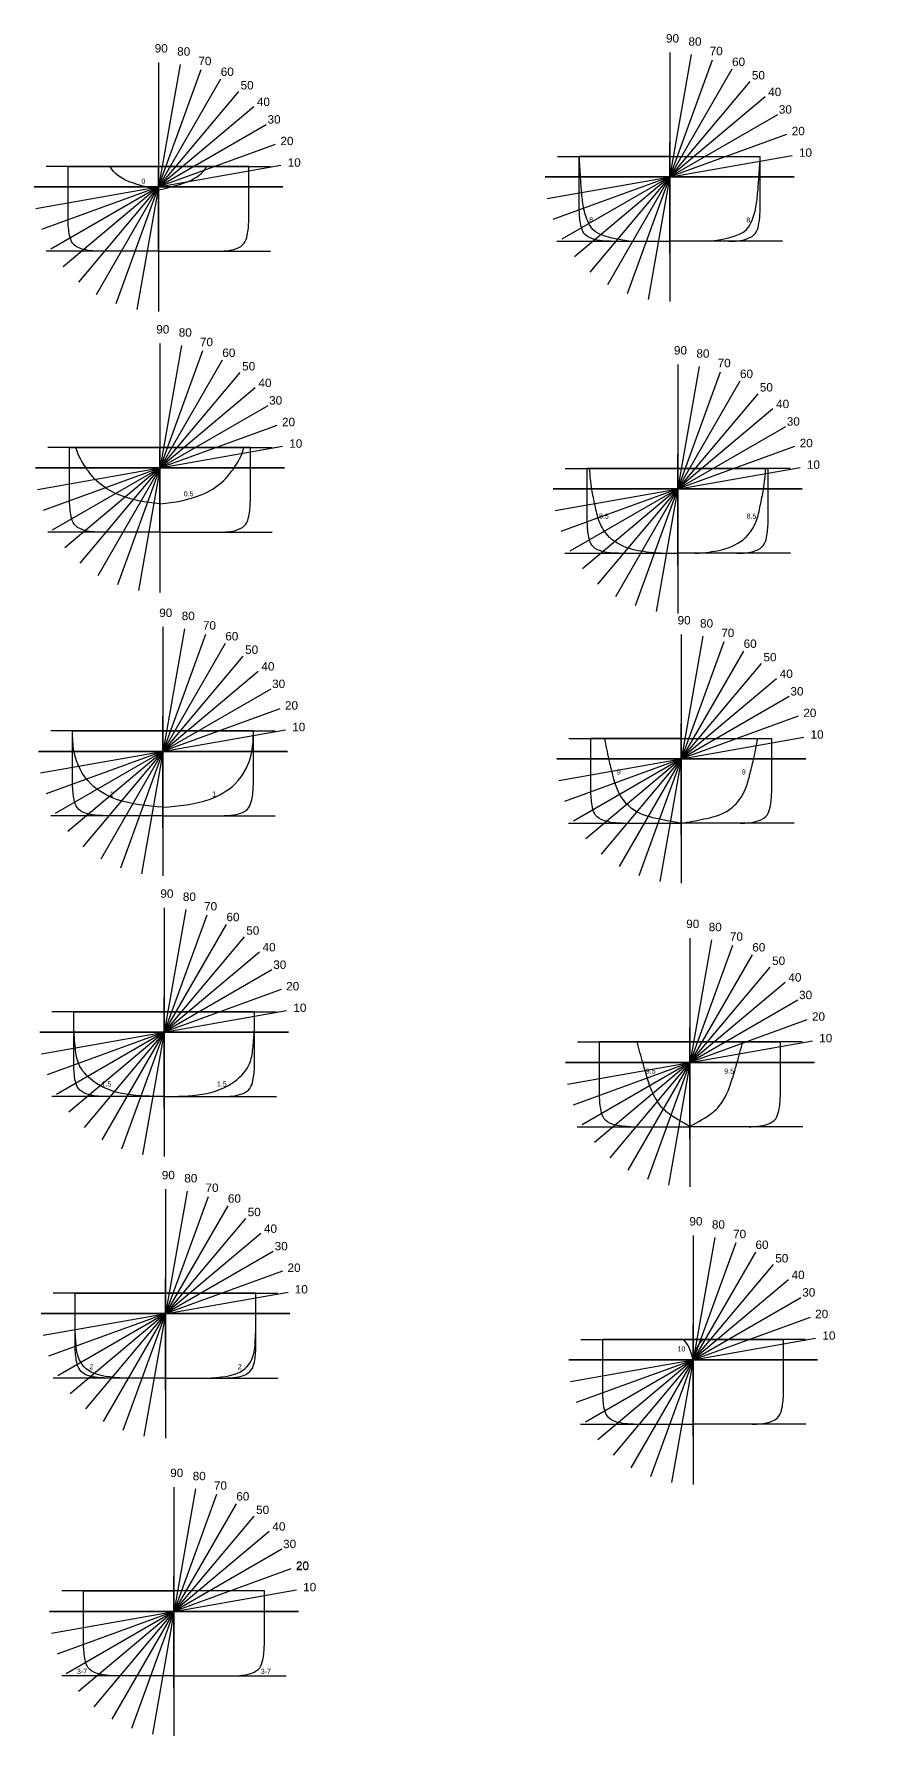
# Model space of a CAD drawing. Header units: millimetres. Extents: x 80505 to 348411, y -173374 to 99100.
# Drawn here: x 160811 to 210414, y -173374 to -72071 of the extents above; entities that cross this region are included whole.
import ezdxf

# ---------------------------------------------------------------- set-up
doc = ezdxf.new("R2010")
doc.units = ezdxf.units.MM
doc.header["$MEASUREMENT"] = 0
doc.styles.get("Standard").update_dxf_attribs({"font": 'arial.ttf', "height": 0.5})

msp = doc.modelspace()

# ---------------------------------------------------------------- linework, layer by layer
for p, q in [((169505.7, -73874.9), (166932.8, -88466.7)), ((168219.2, -73762.4), (168219.2, -88579.3)), ((168219.2, -73762.4), (168219.2, -88579.3)), ((201201.1, -73617.3), (196133.4, -87540.6)), ((199953.7, -73283.1), (197380.8, -87874.9)), ((198667.2, -73170.5), (198667.2, -87987.4)), ((198667.2, -73170.5), (198667.2, -87987.4)), ((171923.4, -74754.9), (164515, -87586.7)), ((170753.1, -74209.2), (165685.4, -88132.5)), ((203431.8, -74905.9), (193902.7, -86252.1)), ((202371.5, -74163.1), (194963, -86994.9)), ((172983.8, -75497.7), (163454.6, -86843.9)), ((204342.4, -75816.9), (192992, -85341)), ((173894.4, -76408.8), (162544, -85932.9)), ((205083.1, -76874.8), (192251.3, -84283.2)), ((174635.1, -77466.6), (161803.3, -84875.1)), ((175180.9, -78637), (161257.6, -83704.7)), ((205628.9, -78045.1), (191705.6, -83112.8)), ((198667.2, -85118.4), (198667.2, -78497.8)), ((160923.3, -82457.3), (175515.1, -79884.4)), ((168219.2, -79950.8), (161536.8, -79950.8)), ((162834.2, -79950.8), (168219.2, -79950.8)), ((173604.2, -79950.8), (168219.2, -79950.8)), ((168219.2, -79950.8), (174901.7, -79950.8)), ((168219.2, -84972.8), (168219.2, -79950.8)), ((191371.3, -81865.4), (205963.1, -79292.5)), ((191975.4, -79359), (198667.2, -79359)), ((198667.2, -79359), (193282.2, -79359)), ((198667.2, -79359), (204052.2, -79359)), ((206075.7, -80579), (191258.8, -80579)), ((191258.8, -80579), (206075.7, -80579)), ((191954.4, -80579), (198667.2, -80579)), ((205380.1, -80579), (198667.2, -80579)), ((175627.7, -81170.8), (160810.8, -81170.8)), ((160810.8, -81170.8), (175627.7, -81170.8)), ((168219.2, -81170.8), (161536.8, -81170.8)), ((168219.2, -81170.8), (174901.7, -81170.8)), ((168219.2, -85000.8), (161536.8, -85000.8)), ((168219.2, -85000.8), (168219.2, -84972.8)), ((168219.2, -85000.8), (174901.7, -85000.8)), ((191954.4, -84409), (198667.2, -84409)), ((198667.2, -84409), (198667.2, -84407.9)), ((205380.1, -84409), (198667.2, -84409)), ((170846.1, -90936), (165778.5, -104859.4)), ((169598.8, -90601.8), (167025.8, -105193.6)), ((168312.3, -90489.3), (168312.3, -105306.2)), ((168312.3, -90489.3), (168312.3, -105306.2)), ((172016.5, -91481.8), (164608.1, -104313.6)), ((200427.1, -91854.5), (197854.1, -106446.3)), ((199140.6, -91742), (199140.6, -106558.9)), ((199140.6, -91742), (199140.6, -106558.9)), ((173987.5, -93135.6), (162637.1, -102659.8)), ((173076.9, -92224.6), (163547.7, -103570.8)), ((202844.8, -92734.5), (195436.4, -105566.3)), ((201674.4, -92188.8), (196606.8, -106112.1)), ((174728.2, -94193.5), (161896.4, -101601.9)), ((203905.2, -93477.3), (194376, -104823.5)), ((204815.8, -94388.4), (193465.4, -103912.5)), ((175274, -95363.9), (161350.6, -100431.5)), ((205556.5, -95446.2), (192724.7, -102854.7)), ((161016.4, -99184.2), (175608.2, -96611.2)), ((168312.3, -96677.7), (161629.8, -96677.7)), ((162927.3, -96677.7), (168312.3, -96677.7)), ((173697.3, -96677.7), (168312.3, -96677.7)), ((168312.3, -96677.7), (174994.7, -96677.7)), ((168312.3, -101699.7), (168312.3, -96677.7)), ((206102.3, -96616.6), (192178.9, -101684.3)), ((199140.6, -103689.9), (199140.6, -97069.3)), ((175720.7, -97897.7), (160903.8, -97897.7)), ((160903.8, -97897.7), (175720.7, -97897.7)), ((168312.3, -97897.7), (161629.8, -97897.7)), ((168312.3, -97897.7), (174994.7, -97897.7)), ((191844.7, -100436.9), (206436.5, -97864)), ((192448.8, -97930.4), (199140.6, -97930.4)), ((199140.6, -97930.4), (193755.6, -97930.4)), ((199140.6, -97930.4), (204525.6, -97930.4)), ((205832.5, -97930.4), (199140.6, -97930.4)), ((206549.1, -99150.4), (191732.2, -99150.4)), ((191732.2, -99150.4), (206549.1, -99150.4)), ((192427.7, -99150.4), (199140.6, -99150.4)), ((192427.7, -99150.4), (199140.6, -99150.4)), ((205853.5, -99150.4), (199140.6, -99150.4)), ((205853.5, -99150.4), (199140.6, -99150.4)), ((168312.3, -101727.7), (161629.8, -101727.7)), ((168312.3, -101727.7), (168312.3, -101699.7)), ((168312.3, -101727.7), (174994.7, -101727.7)), ((192427.7, -102980.4), (199140.6, -102980.4)), ((205853.5, -102980.4), (199140.6, -102980.4)), ((168489.8, -107360.4), (168489.8, -122177.3)), ((168489.8, -107360.4), (168489.8, -122177.3)), ((172194, -108352.9), (164785.6, -121184.7)), ((171023.6, -107807.2), (165956, -121730.5)), ((169776.3, -107472.9), (167203.3, -122064.7)), ((201890.6, -108252.5), (196822.9, -122175.9)), ((200643.2, -107918.3), (198070.3, -122510.1)), ((199356.7, -107805.8), (199356.7, -122622.7)), ((199356.7, -107805.8), (199356.7, -122622.7)), ((173254.4, -109095.8), (163725.2, -120441.9)), ((203060.9, -108798.3), (195652.5, -121630.1)), ((174165, -110006.8), (162814.6, -119530.9)), ((204121.3, -109541.1), (194592.1, -120887.3)), ((174905.7, -111064.6), (162073.9, -118473.1)), ((205031.9, -110452.1), (193681.5, -119976.3)), ((175451.5, -112235), (161528.1, -117302.7)), ((205772.6, -111510), (192940.8, -118918.4)), ((168489.8, -119308.3), (168489.8, -112687.7)), ((206318.4, -112680.4), (192395.1, -117748)), ((199356.7, -119753.6), (199356.7, -113133.1)), ((161193.9, -116055.3), (175785.7, -113482.4)), ((168489.8, -113548.8), (161807.3, -113548.8)), ((163104.8, -113548.8), (168489.8, -113548.8)), ((173874.8, -113548.8), (168489.8, -113548.8)), ((168489.8, -113548.8), (175172.3, -113548.8)), ((192060.8, -116500.7), (206652.6, -113927.7)), ((192664.9, -113994.2), (199356.7, -113994.2)), ((199356.7, -113994.2), (193971.7, -113994.2)), ((199356.7, -113994.2), (204741.7, -113994.2)), ((175898.2, -114768.8), (161081.3, -114768.8)), ((161081.3, -114768.8), (175898.2, -114768.8)), ((168489.8, -114768.8), (161807.3, -114768.8)), ((168489.8, -114768.8), (175172.3, -114768.8)), ((206765.2, -115214.2), (191948.3, -115214.2)), ((191948.3, -115214.2), (206765.2, -115214.2)), ((192643.9, -115214.2), (199356.7, -115214.2)), ((206069.6, -115214.2), (199356.7, -115214.2)), ((168489.8, -118598.8), (161807.3, -118598.8)), ((168489.8, -118598.8), (168489.8, -118570.8)), ((168489.8, -118598.8), (175172.3, -118598.8)), ((192643.9, -119044.2), (199356.7, -119044.2)), ((206069.6, -119044.2), (199356.7, -119044.2)), ((171092.1, -124522.2), (166024.4, -138445.5)), ((169844.7, -124188), (167271.8, -138779.7)), ((168558.2, -124075.4), (168558.2, -138892.3)), ((168558.2, -124075.4), (168558.2, -138892.3)), ((172262.5, -125067.9), (164854, -137899.8)), ((173322.8, -125810.8), (163793.7, -137156.9)), ((202405.4, -126324.1), (197337.7, -140247.4)), ((201158, -125989.8), (198585.1, -140581.6)), ((199871.5, -125877.3), (199871.5, -140694.2)), ((199871.5, -125877.3), (199871.5, -140694.2)), ((174233.4, -126721.8), (162883, -136245.9)), ((204636.1, -127612.6), (195107, -138958.8)), ((203575.8, -126869.8), (196167.3, -139701.6)), ((174974.1, -127779.6), (162142.3, -135188.1)), ((205546.7, -128523.7), (194196.3, -138047.8)), ((175519.9, -128950), (161596.6, -134017.7)), ((168558.2, -136023.3), (168558.2, -129402.7)), ((206287.4, -129581.5), (193455.6, -136989.9)), ((161262.3, -132770.3), (175854.1, -130197.4)), ((168558.2, -130263.9), (161875.8, -130263.9)), ((163173.2, -130263.9), (168558.2, -130263.9)), ((173943.2, -130263.9), (168558.2, -130263.9)), ((168558.2, -130263.9), (175240.7, -130263.9)), ((175966.7, -131483.9), (161149.8, -131483.9)), ((161149.8, -131483.9), (175966.7, -131483.9)), ((168558.2, -131483.9), (161875.8, -131483.9)), ((168558.2, -131483.9), (175240.7, -131483.9)), ((206833.2, -130751.9), (192909.9, -135819.6)), ((199871.5, -137825.2), (199871.5, -131204.6)), ((192575.6, -134572.2), (207167.4, -131999.3)), ((193179.7, -132065.7), (199871.5, -132065.7)), ((199871.5, -132065.7), (194486.5, -132065.7)), ((199871.5, -132065.7), (205256.5, -132065.7)), ((206563.4, -132065.7), (199871.5, -132065.7)), ((207280, -133285.7), (192463.1, -133285.7)), ((192463.1, -133285.7), (207280, -133285.7)), ((193158.7, -133285.7), (199871.5, -133285.7)), ((206584.4, -133285.7), (199871.5, -133285.7)), ((168558.2, -135313.9), (161875.8, -135313.9)), ((168558.2, -135313.9), (168558.2, -135285.9)), ((168558.2, -135313.9), (175240.7, -135313.9)), ((193158.7, -137115.7), (199871.5, -137115.7)), ((206584.4, -137115.7), (199871.5, -137115.7)), ((172346.6, -141821.8), (164938.1, -154653.6)), ((171176.2, -141276), (166108.5, -155199.3)), ((169928.8, -140941.8), (167355.9, -155533.6)), ((168642.3, -140829.2), (168642.3, -155646.1)), ((168642.3, -140829.2), (168642.3, -155646.1)), ((173406.9, -142564.6), (163877.8, -153910.7)), ((174317.5, -143475.6), (162967.1, -152999.7)), ((201348.6, -143695.1), (198775.7, -158286.9)), ((200062.2, -143582.6), (200062.2, -158399.5)), ((200062.2, -143582.6), (200062.2, -158399.5)), ((175058.2, -144533.4), (162226.4, -151941.9)), ((203766.4, -144575.1), (196357.9, -157406.9)), ((202596, -144029.4), (197528.3, -157952.7)), ((175604, -145703.8), (161680.7, -150771.5)), ((204826.7, -145318), (195297.6, -156664.1)), ((168642.3, -152777.1), (168642.3, -146156.5)), ((205737.4, -146229), (194387, -155753.1)), ((161346.4, -149524.1), (175938.2, -146951.2)), ((168642.3, -147017.7), (161959.9, -147017.7)), ((163257.3, -147017.7), (168642.3, -147017.7)), ((174027.3, -147017.7), (168642.3, -147017.7)), ((168642.3, -147017.7), (175324.8, -147017.7)), ((206478.1, -147286.8), (193646.3, -154695.3)), ((176050.8, -148237.7), (161233.9, -148237.7)), ((161233.9, -148237.7), (176050.8, -148237.7)), ((168642.3, -148237.7), (161959.9, -148237.7)), ((168642.3, -148237.7), (175324.8, -148237.7)), ((207023.8, -148457.2), (193100.5, -153524.9)), ((200062.2, -155530.5), (200062.2, -148909.9)), ((192766.3, -152277.5), (207358.1, -149704.6)), ((193370.3, -149771), (200062.2, -149771)), ((200062.2, -149771), (194677.2, -149771)), ((200062.2, -149771), (205447.2, -149771)), ((206754, -149771), (200062.2, -149771)), ((207470.6, -150991), (192653.7, -150991)), ((192653.7, -150991), (207470.6, -150991)), ((193349.3, -150991), (200062.2, -150991)), ((206775, -150991), (200062.2, -150991)), ((168642.3, -152067.7), (161959.9, -152067.7)), ((168642.3, -152067.7), (168642.3, -152039.7)), ((168642.3, -152067.7), (175324.8, -152067.7)), ((193349.3, -154821), (200062.2, -154821)), ((206775, -154821), (200062.2, -154821)), ((171677.4, -159003.6), (166609.7, -172926.9)), ((170430, -158669.3), (167857.1, -173261.1)), ((169143.6, -158556.8), (169143.6, -173373.7)), ((169143.6, -158556.8), (169143.6, -173373.7)), ((172847.8, -159549.3), (165439.3, -172381.1)), ((173908.1, -160292.2), (164379, -171638.3)), ((174818.8, -161203.2), (163468.4, -170727.3)), ((175559.5, -162261), (162727.7, -169669.5)), ((176105.2, -163431.4), (162181.9, -168499.1)), ((169143.6, -170504.7), (169143.6, -163884.1)), ((161847.7, -167251.7), (176439.5, -164678.8)), ((169143.6, -164745.2), (162461.1, -164745.2)), ((163758.6, -164745.2), (169143.6, -164745.2)), ((174528.6, -164745.2), (169143.6, -164745.2)), ((176552, -165965.2), (161735.1, -165965.2)), ((161735.1, -165965.2), (176552, -165965.2)), ((169143.6, -165965.2), (162461.1, -165965.2)), ((169143.6, -165965.2), (175826, -165965.2)), ((169143.6, -169795.2), (162461.1, -169795.2)), ((169143.6, -169795.2), (169143.6, -169767.2)), ((169143.6, -169795.2), (175826, -169795.2))]:
    msp.add_line(p, q)
for points in [[(168219.2, -85000.8), (164391.4, -85000.8)], [(168219.2, -85000.8), (172047, -85000.8)], [(194839.5, -84409), (198667.2, -84409)], [(202495, -84409), (198667.2, -84409)], [(168312.3, -101727.7), (164484.5, -101727.7)], [(168312.3, -101727.7), (172140.1, -101727.7)], [(195312.8, -102980.4), (199140.6, -102980.4)], [(202968.4, -102980.4), (199140.6, -102980.4)], [(168489.8, -118598.8), (164662, -118598.8)], [(168489.8, -118598.8), (172317.6, -118598.8)], [(195528.9, -119044.2), (199356.7, -119044.2)], [(203184.5, -119044.2), (199356.7, -119044.2)], [(168558.2, -135313.9), (164730.5, -135313.9)], [(168558.2, -135313.9), (172386, -135313.9)], [(196043.8, -137115.7), (199871.5, -137115.7)], [(203699.3, -137115.7), (199871.5, -137115.7)], [(168642.3, -152067.7), (164814.6, -152067.7)], [(168642.3, -152067.7), (172470.1, -152067.7)], [(196234.4, -154821), (200062.2, -154821)], [(203889.9, -154821), (200062.2, -154821)], [(169143.6, -169795.2), (165315.8, -169795.2)], [(169143.6, -169795.2), (172971.3, -169795.2)]]:
    msp.add_lwpolyline(points)
for points, knots in [([(164697.2, -85000.8), (164528.4, -84995), (163980, -84976), (163136.1, -84776.1), (162872.6, -83917.8), (162849.2, -83457), (162834.2, -83161.6), (162834.2, -82091.3), (162834.2, -81021.1), (162834.2, -79950.8)], [0, 0, 0, 0, 516.89005331, 1679.39462107, 2180.11143162, 3074.34377261, 3074.34377261, 3074.34377261, 3075.23469924, 3075.23469924, 3075.23469924, 3075.23469924]), ([(171741.2, -85000.8), (171910, -84995), (172458.4, -84976), (173302.4, -84776.1), (173565.9, -83917.8), (173589.2, -83457), (173604.2, -83161.6), (173604.2, -82091.3), (173604.2, -81021.1), (173604.2, -79950.8)], [0, 0, 0, 0, 516.89005331, 1679.39462107, 2180.11143162, 3074.34377261, 3074.34377261, 3074.34377261, 3075.23469924, 3075.23469924, 3075.23469924, 3075.23469924]), ([(196239.9, -84409), (194434.3, -84142.1), (193891.3, -83605.3), (193528, -82515.4), (193425.8, -81563.7), (193347.3, -80508.5), (193305.8, -79775.4), (193282.2, -79359)], [0.9434732, 0.9434732, 0.9434732, 0.9434732, 2.39845447, 3.4053802, 4.3617608, 5.3145903, 6.56683755, 6.56683755, 6.56683755, 6.56683755]), ([(195145.2, -84409), (194976.5, -84403.1), (194428.1, -84384.1), (193584.1, -84184.3), (193320.6, -83326), (193297.2, -82865.1), (193282.2, -82569.7), (193282.2, -81499.5), (193282.2, -80429.2), (193282.2, -79359)], [0, 0, 0, 0, 516.89005331, 1679.39462107, 2180.11143162, 3074.34377261, 3074.34377261, 3074.34377261, 3075.23469924, 3075.23469924, 3075.23469924, 3075.23469924]), ([(201094.6, -84409), (202900.2, -84142.1), (203443.2, -83605.3), (203806.4, -82515.4), (203908.6, -81563.7), (203987.2, -80508.5), (204028.7, -79775.4), (204052.2, -79359)], [0.9434732, 0.9434732, 0.9434732, 0.9434732, 2.39845447, 3.4053802, 4.3617608, 5.3145903, 6.56683755, 6.56683755, 6.56683755, 6.56683755]), ([(202189.2, -84409), (202358, -84403.1), (202906.4, -84384.1), (203750.4, -84184.3), (204013.9, -83326), (204037.3, -82865.1), (204052.2, -82569.7), (204052.2, -81499.5), (204052.2, -80429.2), (204052.2, -79359)], [0, 0, 0, 0, 516.89005331, 1679.39462107, 2180.11143162, 3074.34377261, 3074.34377261, 3074.34377261, 3075.23469924, 3075.23469924, 3075.23469924, 3075.23469924]), ([(164790.3, -101727.7), (164621.5, -101721.9), (164073.1, -101702.9), (163229.1, -101503), (162965.6, -100644.7), (162942.3, -100183.9), (162927.3, -99888.5), (162927.3, -98818.2), (162927.3, -97748), (162927.3, -96677.7)], [0, 0, 0, 0, 516.89005331, 1679.39462107, 2180.11143162, 3074.34377261, 3074.34377261, 3074.34377261, 3075.23469924, 3075.23469924, 3075.23469924, 3075.23469924]), ([(168312.3, -100028.5), (167452, -99972.2), (166039.1, -99682.5), (164638.2, -98873.4), (163747.5, -97734.9), (163397.6, -97050.7), (163314.2, -96677.7)], [0.21848142, 0.21848142, 0.21848142, 0.21848142, 2.8316898, 4.54413523, 5.64181566, 6.78885544, 6.78885544, 6.78885544, 6.78885544]), ([(168312.3, -100028.5), (169172.6, -99972.2), (170585.5, -99682.5), (171986.4, -98873.4), (172877.1, -97734.9), (173226.9, -97050.7), (173310.4, -96677.7)], [0.21848142, 0.21848142, 0.21848142, 0.21848142, 2.8316898, 4.54413523, 5.64181566, 6.78885544, 6.78885544, 6.78885544, 6.78885544]), ([(171834.3, -101727.7), (172003.1, -101721.9), (172551.5, -101702.9), (173395.4, -101503), (173658.9, -100644.7), (173682.3, -100183.9), (173697.3, -99888.5), (173697.3, -98818.2), (173697.3, -97748), (173697.3, -96677.7)], [0, 0, 0, 0, 516.89005331, 1679.39462107, 2180.11143162, 3074.34377261, 3074.34377261, 3074.34377261, 3075.23469924, 3075.23469924, 3075.23469924, 3075.23469924]), ([(195618.6, -102980.4), (195449.8, -102974.6), (194901.4, -102955.6), (194057.5, -102755.7), (193794, -101897.4), (193770.6, -101436.6), (193755.6, -101141.2), (193755.6, -100070.9), (193755.6, -99000.7), (193755.6, -97930.4)], [0, 0, 0, 0, 516.89005331, 1679.39462107, 2180.11143162, 3074.34377261, 3074.34377261, 3074.34377261, 3075.23469924, 3075.23469924, 3075.23469924, 3075.23469924]), ([(202662.6, -102980.4), (202831.4, -102974.6), (203379.8, -102955.6), (204223.7, -102755.7), (204487.3, -101897.4), (204510.6, -101436.6), (204525.6, -101141.2), (204525.6, -100070.9), (204525.6, -99000.7), (204525.6, -97930.4)], [0, 0, 0, 0, 516.89005331, 1679.39462107, 2180.11143162, 3074.34377261, 3074.34377261, 3074.34377261, 3075.23469924, 3075.23469924, 3075.23469924, 3075.23469924]), ([(164967.8, -118598.8), (164799, -118593), (164250.6, -118574), (163406.7, -118374.2), (163143.1, -117515.8), (163119.8, -117055), (163104.8, -116759.6), (163104.8, -115689.3), (163104.8, -114619.1), (163104.8, -113548.8)], [0, 0, 0, 0, 516.89005331, 1679.39462107, 2180.11143162, 3074.34377261, 3074.34377261, 3074.34377261, 3075.23469924, 3075.23469924, 3075.23469924, 3075.23469924]), ([(172011.8, -118598.8), (172180.6, -118593), (172729, -118574), (173572.9, -118374.2), (173836.4, -117515.8), (173859.8, -117055), (173874.8, -116759.6), (173874.8, -115689.3), (173874.8, -114619.1), (173874.8, -113548.8)], [0, 0, 0, 0, 516.89005331, 1679.39462107, 2180.11143162, 3074.34377261, 3074.34377261, 3074.34377261, 3075.23469924, 3075.23469924, 3075.23469924, 3075.23469924]), ([(195834.7, -119044.2), (195665.9, -119038.4), (195117.5, -119019.4), (194273.6, -118819.5), (194010.1, -117961.2), (193986.7, -117500.4), (193971.7, -117205), (193971.7, -116134.7), (193971.7, -115064.5), (193971.7, -113994.2)], [0, 0, 0, 0, 516.89005331, 1679.39462107, 2180.11143162, 3074.34377261, 3074.34377261, 3074.34377261, 3075.23469924, 3075.23469924, 3075.23469924, 3075.23469924]), ([(202878.7, -119044.2), (203047.5, -119038.4), (203595.9, -119019.4), (204439.9, -118819.5), (204703.4, -117961.2), (204726.7, -117500.4), (204741.7, -117205), (204741.7, -116134.7), (204741.7, -115064.5), (204741.7, -113994.2)], [0, 0, 0, 0, 516.89005331, 1679.39462107, 2180.11143162, 3074.34377261, 3074.34377261, 3074.34377261, 3075.23469924, 3075.23469924, 3075.23469924, 3075.23469924]), ([(165036.2, -135313.9), (164867.5, -135308), (164319.1, -135289), (163475.1, -135089.2), (163211.6, -134230.8), (163188.2, -133770), (163173.2, -133474.6), (163173.2, -132404.4), (163173.2, -131334.1), (163173.2, -130263.9)], [0, 0, 0, 0, 516.89005331, 1679.39462107, 2180.11143162, 3074.34377261, 3074.34377261, 3074.34377261, 3075.23469924, 3075.23469924, 3075.23469924, 3075.23469924]), ([(172080.2, -135313.9), (172249, -135308), (172797.4, -135289), (173641.4, -135089.2), (173904.9, -134230.8), (173928.3, -133770), (173943.2, -133474.6), (173943.2, -132404.4), (173943.2, -131334.1), (173943.2, -130263.9)], [0, 0, 0, 0, 516.89005331, 1679.39462107, 2180.11143162, 3074.34377261, 3074.34377261, 3074.34377261, 3075.23469924, 3075.23469924, 3075.23469924, 3075.23469924]), ([(168558.2, -135313.9), (167021.3, -135295.6), (165021.9, -135271.8), (163416.2, -133516.9), (163247.8, -132330.1), (163201.2, -131570.6), (163173.2, -131127.7)], [0, 0, 0, 0, 4.4057148, 5.73170551, 6.68732182, 8.03053322, 8.03053322, 8.03053322, 8.03053322]), ([(168558.2, -135313.9), (170095.1, -135295.6), (172094.6, -135271.8), (173700.3, -133516.9), (173868.6, -132330.1), (173915.3, -131570.6), (173943.2, -131127.7)], [0, 0, 0, 0, 4.4057148, 5.73170551, 6.68732182, 8.03053322, 8.03053322, 8.03053322, 8.03053322]), ([(196349.5, -137115.7), (196180.7, -137109.9), (195632.4, -137090.9), (194788.4, -136891), (194524.9, -136032.7), (194501.5, -135571.9), (194486.5, -135276.5), (194486.5, -134206.2), (194486.5, -133136), (194486.5, -132065.7)], [0, 0, 0, 0, 516.89005331, 1679.39462107, 2180.11143162, 3074.34377261, 3074.34377261, 3074.34377261, 3075.23469924, 3075.23469924, 3075.23469924, 3075.23469924]), ([(203393.5, -137115.7), (203562.3, -137109.9), (204110.7, -137090.9), (204954.7, -136891), (205218.2, -136032.7), (205241.6, -135571.9), (205256.5, -135276.5), (205256.5, -134206.2), (205256.5, -133136), (205256.5, -132065.7)], [0, 0, 0, 0, 516.89005331, 1679.39462107, 2180.11143162, 3074.34377261, 3074.34377261, 3074.34377261, 3075.23469924, 3075.23469924, 3075.23469924, 3075.23469924]), ([(165120.3, -152067.7), (164951.5, -152061.8), (164403.2, -152042.8), (163559.2, -151843), (163295.7, -150984.6), (163272.3, -150523.8), (163257.3, -150228.4), (163257.3, -149158.2), (163257.3, -148087.9), (163257.3, -147017.7)], [0, 0, 0, 0, 516.89005331, 1679.39462107, 2180.11143162, 3074.34377261, 3074.34377261, 3074.34377261, 3075.23469924, 3075.23469924, 3075.23469924, 3075.23469924]), ([(172164.3, -152067.7), (172333.1, -152061.8), (172881.5, -152042.8), (173725.5, -151843), (173989, -150984.6), (174012.4, -150523.8), (174027.3, -150228.4), (174027.3, -149158.2), (174027.3, -148087.9), (174027.3, -147017.7)], [0, 0, 0, 0, 516.89005331, 1679.39462107, 2180.11143162, 3074.34377261, 3074.34377261, 3074.34377261, 3075.23469924, 3075.23469924, 3075.23469924, 3075.23469924]), ([(166261.4, -152067.7), (164366.2, -152023.8), (163580.8, -151618), (163318.7, -150331.1), (163257.3, -149217.7)], [0.87459459, 0.87459459, 0.87459459, 0.87459459, 3.23605045, 3.51769343, 3.51769343, 3.51769343, 3.51769343]), ([(171023.3, -152067.7), (172918.5, -152023.8), (173703.9, -151618), (173966, -150331.1), (174027.3, -149217.7)], [0.87459459, 0.87459459, 0.87459459, 0.87459459, 3.23605045, 3.51769343, 3.51769343, 3.51769343, 3.51769343]), ([(196540.2, -154821), (196371.4, -154815.2), (195823, -154796.2), (194979, -154596.4), (194715.5, -153738), (194692.1, -153277.2), (194677.2, -152981.8), (194677.2, -151911.6), (194677.2, -150841.3), (194677.2, -149771)], [0, 0, 0, 0, 516.89005331, 1679.39462107, 2180.11143162, 3074.34377261, 3074.34377261, 3074.34377261, 3075.23469924, 3075.23469924, 3075.23469924, 3075.23469924]), ([(203584.2, -154821), (203752.9, -154815.2), (204301.3, -154796.2), (205145.3, -154596.4), (205408.8, -153738), (205432.2, -153277.2), (205447.2, -152981.8), (205447.2, -151911.6), (205447.2, -150841.3), (205447.2, -149771)], [0, 0, 0, 0, 516.89005331, 1679.39462107, 2180.11143162, 3074.34377261, 3074.34377261, 3074.34377261, 3075.23469924, 3075.23469924, 3075.23469924, 3075.23469924]), ([(165621.6, -169795.2), (165452.8, -169789.4), (164904.4, -169770.4), (164060.4, -169570.6), (163796.9, -168712.2), (163773.5, -168251.4), (163758.6, -167956), (163758.6, -166885.7), (163758.6, -165815.5), (163758.6, -164745.2)], [0, 0, 0, 0, 516.89005331, 1679.39462107, 2180.11143162, 3074.34377261, 3074.34377261, 3074.34377261, 3075.23469924, 3075.23469924, 3075.23469924, 3075.23469924]), ([(172665.6, -169795.2), (172834.4, -169789.4), (173382.7, -169770.4), (174226.7, -169570.6), (174490.2, -168712.2), (174513.6, -168251.4), (174528.6, -167956), (174528.6, -166885.7), (174528.6, -165815.5), (174528.6, -164745.2)], [0, 0, 0, 0, 516.89005331, 1679.39462107, 2180.11143162, 3074.34377261, 3074.34377261, 3074.34377261, 3075.23469924, 3075.23469924, 3075.23469924, 3075.23469924])]:
    msp.add_open_spline(points, degree=3, knots=knots)
for points in [[(168219.2, -81350.8), (166996.7, -81052.5), (165774.2, -80810.2), (165350.2, -79950.8)], [(168219.2, -81350.8), (169441.7, -81052.5), (170664.2, -80810.2), (171088.2, -79950.8)], [(200062.2, -150993), (199909.9, -150369.5), (199757.6, -150048), (199473.3, -149771)], [(200062.2, -150993), (200214.4, -150369.5), (200366.7, -150048), (200651.1, -149771)]]:
    msp.add_open_spline(points, degree=3)
for points in [[(198127.6, -102980.4), (197794.6, -102956), (196448.6, -102743.6), (195102.6, -102044.4), (195087.9, -102030.4), (194470.9, -101080.4), (194218.7, -100130.4), (194031.6, -99180.4), (193892, -97930.4)], [(200153.6, -102980.4), (200486.6, -102956), (201832.6, -102743.6), (203178.6, -102044.4), (203193.3, -102030.4), (203810.3, -101080.4), (204062.5, -100130.4), (204249.6, -99180.4), (204389.2, -97930.4)], [(168489.8, -118098.8), (165729.5, -117625.1), (164191, -116698.8), (163195, -114798.8), (163104.8, -113548.8)], [(168489.8, -118098.8), (171250.1, -117625.1), (172788.6, -116698.8), (173784.6, -114798.8), (173874.8, -113548.8)], [(199356.7, -119044.2), (198010.7, -118793.7), (196664.7, -118343.1), (196314.9, -118094.2), (195596.3, -117144.2), (195318.7, -116326.7), (195286.1, -116194.2), (195053.1, -115244.2), (194800.8, -113994.2)], [(199356.7, -119044.2), (200702.7, -118793.7), (202048.7, -118343.1), (202398.6, -118094.2), (203117.2, -117144.2), (203394.7, -116326.7), (203427.3, -116194.2), (203660.4, -115244.2), (203912.7, -113994.2)], [(199871.5, -137087.7), (198525.5, -136266), (198406.6, -136165.7), (197711, -135215.7), (197348.7, -134265.7), (197179.5, -133704.4), (197069.6, -133315.7), (196723.9, -132065.7)], [(199871.5, -137087.7), (201217.5, -136266), (201336.5, -136165.7), (202032.1, -135215.7), (202394.4, -134265.7), (202563.5, -133704.4), (202673.5, -133315.7), (203019.2, -132065.7)]]:
    msp.add_spline(points, degree=3)

# ---------------------------------------------------------------- texts
at = {"color": 7, "char_height": 500, "attachment_point": 1}
for s, width, heights, insert in [('90', 1428.119, [0], (167997.4, -72670.7)), ('80', 1450.568, [0.2], (169335.4, -72858)), ('90', 1428.119, [0], (198445.4, -72078.9)), ('80', 1450.568, [0.2], (199783.5, -72266.1)), ('70', 1450.568, [0.2], (201046.7, -72832.1)), ('70', 1450.568, [0.2], (170598.6, -73424)), ('60', 1450.568, [0.2], (202378.6, -73474.1)), ('60', 1450.568, [0.2], (171930.5, -74066)), ('50', 1450.568, [0.2], (173111.4, -74868.5)), ('50', 1450.568, [0.2], (203559.4, -74276.7)), ('40', 1450.568, [0.2], (174081.9, -75858.3)), ('40', 1450.568, [0.2], (204529.9, -75266.4)), ('30', 1450.568, [0.2], (174718.2, -76901.6)), ('30', 1450.568, [0.2], (205166.2, -76309.7)), ('20', 1450.568, [0.2], (205933.8, -77593.7)), ('20', 1450.568, [0.2], (175485.8, -78185.6)), ('10', 1450.568, [0.2], (206364.2, -78877.8)), ('10', 1450.568, [0.2], (175916.2, -79469.6)), ('90', 1428.119, [0], (168090.5, -89397.6)), ('80', 1450.568, [0.2], (169428.5, -89584.8)), ('70', 1450.568, [0.2], (170691.7, -90150.8)), ('60', 1450.568, [0.2], (172023.6, -90792.9)), ('90', 1428.119, [0], (198918.8, -90650.3)), ('80', 1450.568, [0.2], (200256.8, -90837.6)), ('50', 1450.568, [0.2], (173204.4, -91595.4)), ('70', 1450.568, [0.2], (201520, -91403.6)), ('60', 1450.568, [0.2], (202851.9, -92045.6)), ('40', 1450.568, [0.2], (174175, -92585.1)), ('50', 1450.568, [0.2], (204032.7, -92848.1)), ('30', 1450.568, [0.2], (174811.2, -93628.4)), ('40', 1450.568, [0.2], (205003.3, -93837.9)), ('20', 1450.568, [0.2], (175578.8, -94912.5)), ('30', 1450.568, [0.2], (205639.6, -94881.2)), ('10', 1450.568, [0.2], (176009.3, -96196.5)), ('20', 1450.568, [0.2], (206407.2, -96165.2)), ('10', 1450.568, [0.2], (206837.6, -97449.2)), ('90', 1428.119, [0], (168268, -106268.7)), ('80', 1450.568, [0.2], (169606, -106456)), ('70', 1450.568, [0.2], (170869.2, -107022)), ('90', 1428.119, [0], (199134.9, -106714.1)), ('80', 1450.568, [0.2], (200472.9, -106901.4)), ('60', 1450.568, [0.2], (172201.1, -107664)), ('70', 1450.568, [0.2], (201736.1, -107467.3)), ('60', 1450.568, [0.2], (203068, -108109.4)), ('50', 1450.568, [0.2], (173381.9, -108466.5)), ('50', 1450.568, [0.2], (204248.9, -108911.9)), ('40', 1450.568, [0.2], (174352.5, -109456.3)), ('40', 1450.568, [0.2], (205219.4, -109901.7)), ('30', 1450.568, [0.2], (174988.8, -110499.6)), ('30', 1450.568, [0.2], (205855.7, -110944.9)), ('20', 1450.568, [0.2], (175756.3, -111783.6)), ('20', 1450.568, [0.2], (206623.3, -112229)), ('10', 1450.568, [0.2], (176186.8, -113067.6)), ('10', 1450.568, [0.2], (207053.7, -113513)), ('90', 1428.119, [0], (168336.4, -122983.7)), ('80', 1450.568, [0.2], (169674.5, -123171)), ('70', 1450.568, [0.2], (170937.7, -123737)), ('60', 1450.568, [0.2], (172269.6, -124379)), ('50', 1450.568, [0.2], (173450.4, -125181.5)), ('90', 1428.119, [0], (199649.7, -124785.6)), ('80', 1450.568, [0.2], (200987.8, -124972.9)), ('70', 1450.568, [0.2], (202251, -125538.9)), ('40', 1450.568, [0.2], (174420.9, -126171.3)), ('60', 1450.568, [0.2], (203582.9, -126180.9)), ('30', 1450.568, [0.2], (175057.2, -127214.6)), ('50', 1450.568, [0.2], (204763.7, -126983.4)), ('20', 1450.568, [0.2], (175824.8, -128498.6)), ('40', 1450.568, [0.2], (205734.2, -127973.2)), ('30', 1450.568, [0.2], (206370.5, -129016.4)), ('10', 1450.568, [0.2], (176255.2, -129782.6)), ('20', 1450.568, [0.2], (207138.1, -130300.5)), ('10', 1450.568, [0.2], (207568.5, -131584.5)), ('90', 1428.119, [0], (168420.5, -139737.6)), ('80', 1450.568, [0.2], (169758.6, -139924.8)), ('70', 1450.568, [0.2], (171021.8, -140490.8)), ('60', 1450.568, [0.2], (172353.7, -141132.8)), ('50', 1450.568, [0.2], (173534.5, -141935.3)), ('90', 1428.119, [0], (199840.3, -142490.9)), ('80', 1450.568, [0.2], (201178.4, -142678.2)), ('40', 1450.568, [0.2], (174505, -142925.1)), ('70', 1450.568, [0.2], (202441.6, -143244.2)), ('30', 1450.568, [0.2], (175141.3, -143968.4)), ('60', 1450.568, [0.2], (203773.5, -143886.2)), ('50', 1450.568, [0.2], (204954.3, -144688.7)), ('20', 1450.568, [0.2], (175908.9, -145252.4)), ('40', 1450.568, [0.2], (205924.8, -145678.5)), ('10', 1450.568, [0.2], (176339.3, -146536.5)), ('30', 1450.568, [0.2], (206561.1, -146721.8)), ('20', 1450.568, [0.2], (207328.7, -148005.8)), ('10', 1450.568, [0.2], (207759.1, -149289.8)), ('90', 1428.119, [0], (168921.7, -157465.1)), ('80', 1450.568, [0.2], (170259.8, -157652.4)), ('70', 1450.568, [0.2], (171523, -158218.4)), ('60', 1450.568, [0.2], (172854.9, -158860.4)), ('50', 1450.568, [0.2], (174035.7, -159662.9)), ('40', 1450.568, [0.2], (175006.2, -160652.7)), ('30', 1450.568, [0.2], (175642.5, -161696)), ('20', 1450.568, [0.2], (176410.1, -162980)), ('20', 1450.568, [0.2], (176410.1, -163010)), ('10', 1450.568, [0.2], (176840.6, -164264))]:
    msp.add_mtext_dynamic_manual_height_columns(s, width=width, gutter_width=1, heights=heights, dxfattribs=dict(at, insert=insert))
at = {"char_height": 300}
for s, width, insert, attachment_point in [('0', 409.903, (167209.7, -80678.1), 1), ('8', 758.901, (194106.7, -82982.2), 3), ('8', 758.901, (203227.8, -82982.2), 1), ('0.5', 328.312, (170307.3, -99281.7), 3), ('8.5', 298.861, (195036.1, -100614.4), 3), ('8.5', 298.861, (203245.1, -100614.4), 1), ('9', 433.211, (195751.9, -115845.4), 3), ('9', 433.211, (202961.5, -115845.4), 1), ('1', 181.521, (165328.4, -117155.5), 1), ('1', 181.521, (171651.2, -117155.5), 3), ('9.5', 222.32, (197829.1, -133648), 3), ('9.5', 222.32, (201913.9, -133648), 1), ('1.5', 339.672, (164835.7, -134415.6), 1), ('1.5', 339.672, (172280.8, -134415.6), 3), ('10', 300, (199595.4, -150183.1), 3), ('2', 284.776, (164107.6, -151244.1), 1), ('2', 284.776, (173177.1, -151244.1), 3), ('3-7', 284.776, (163368.4, -169376.1), 1), ('3-7', 284.776, (174918.7, -169376.1), 3)]:
    msp.add_mtext_dynamic_manual_height_columns(s, width=width, gutter_width=1000, heights=[0], dxfattribs=dict(at, insert=insert, attachment_point=attachment_point))

doc.saveas('drawing.dxf')
